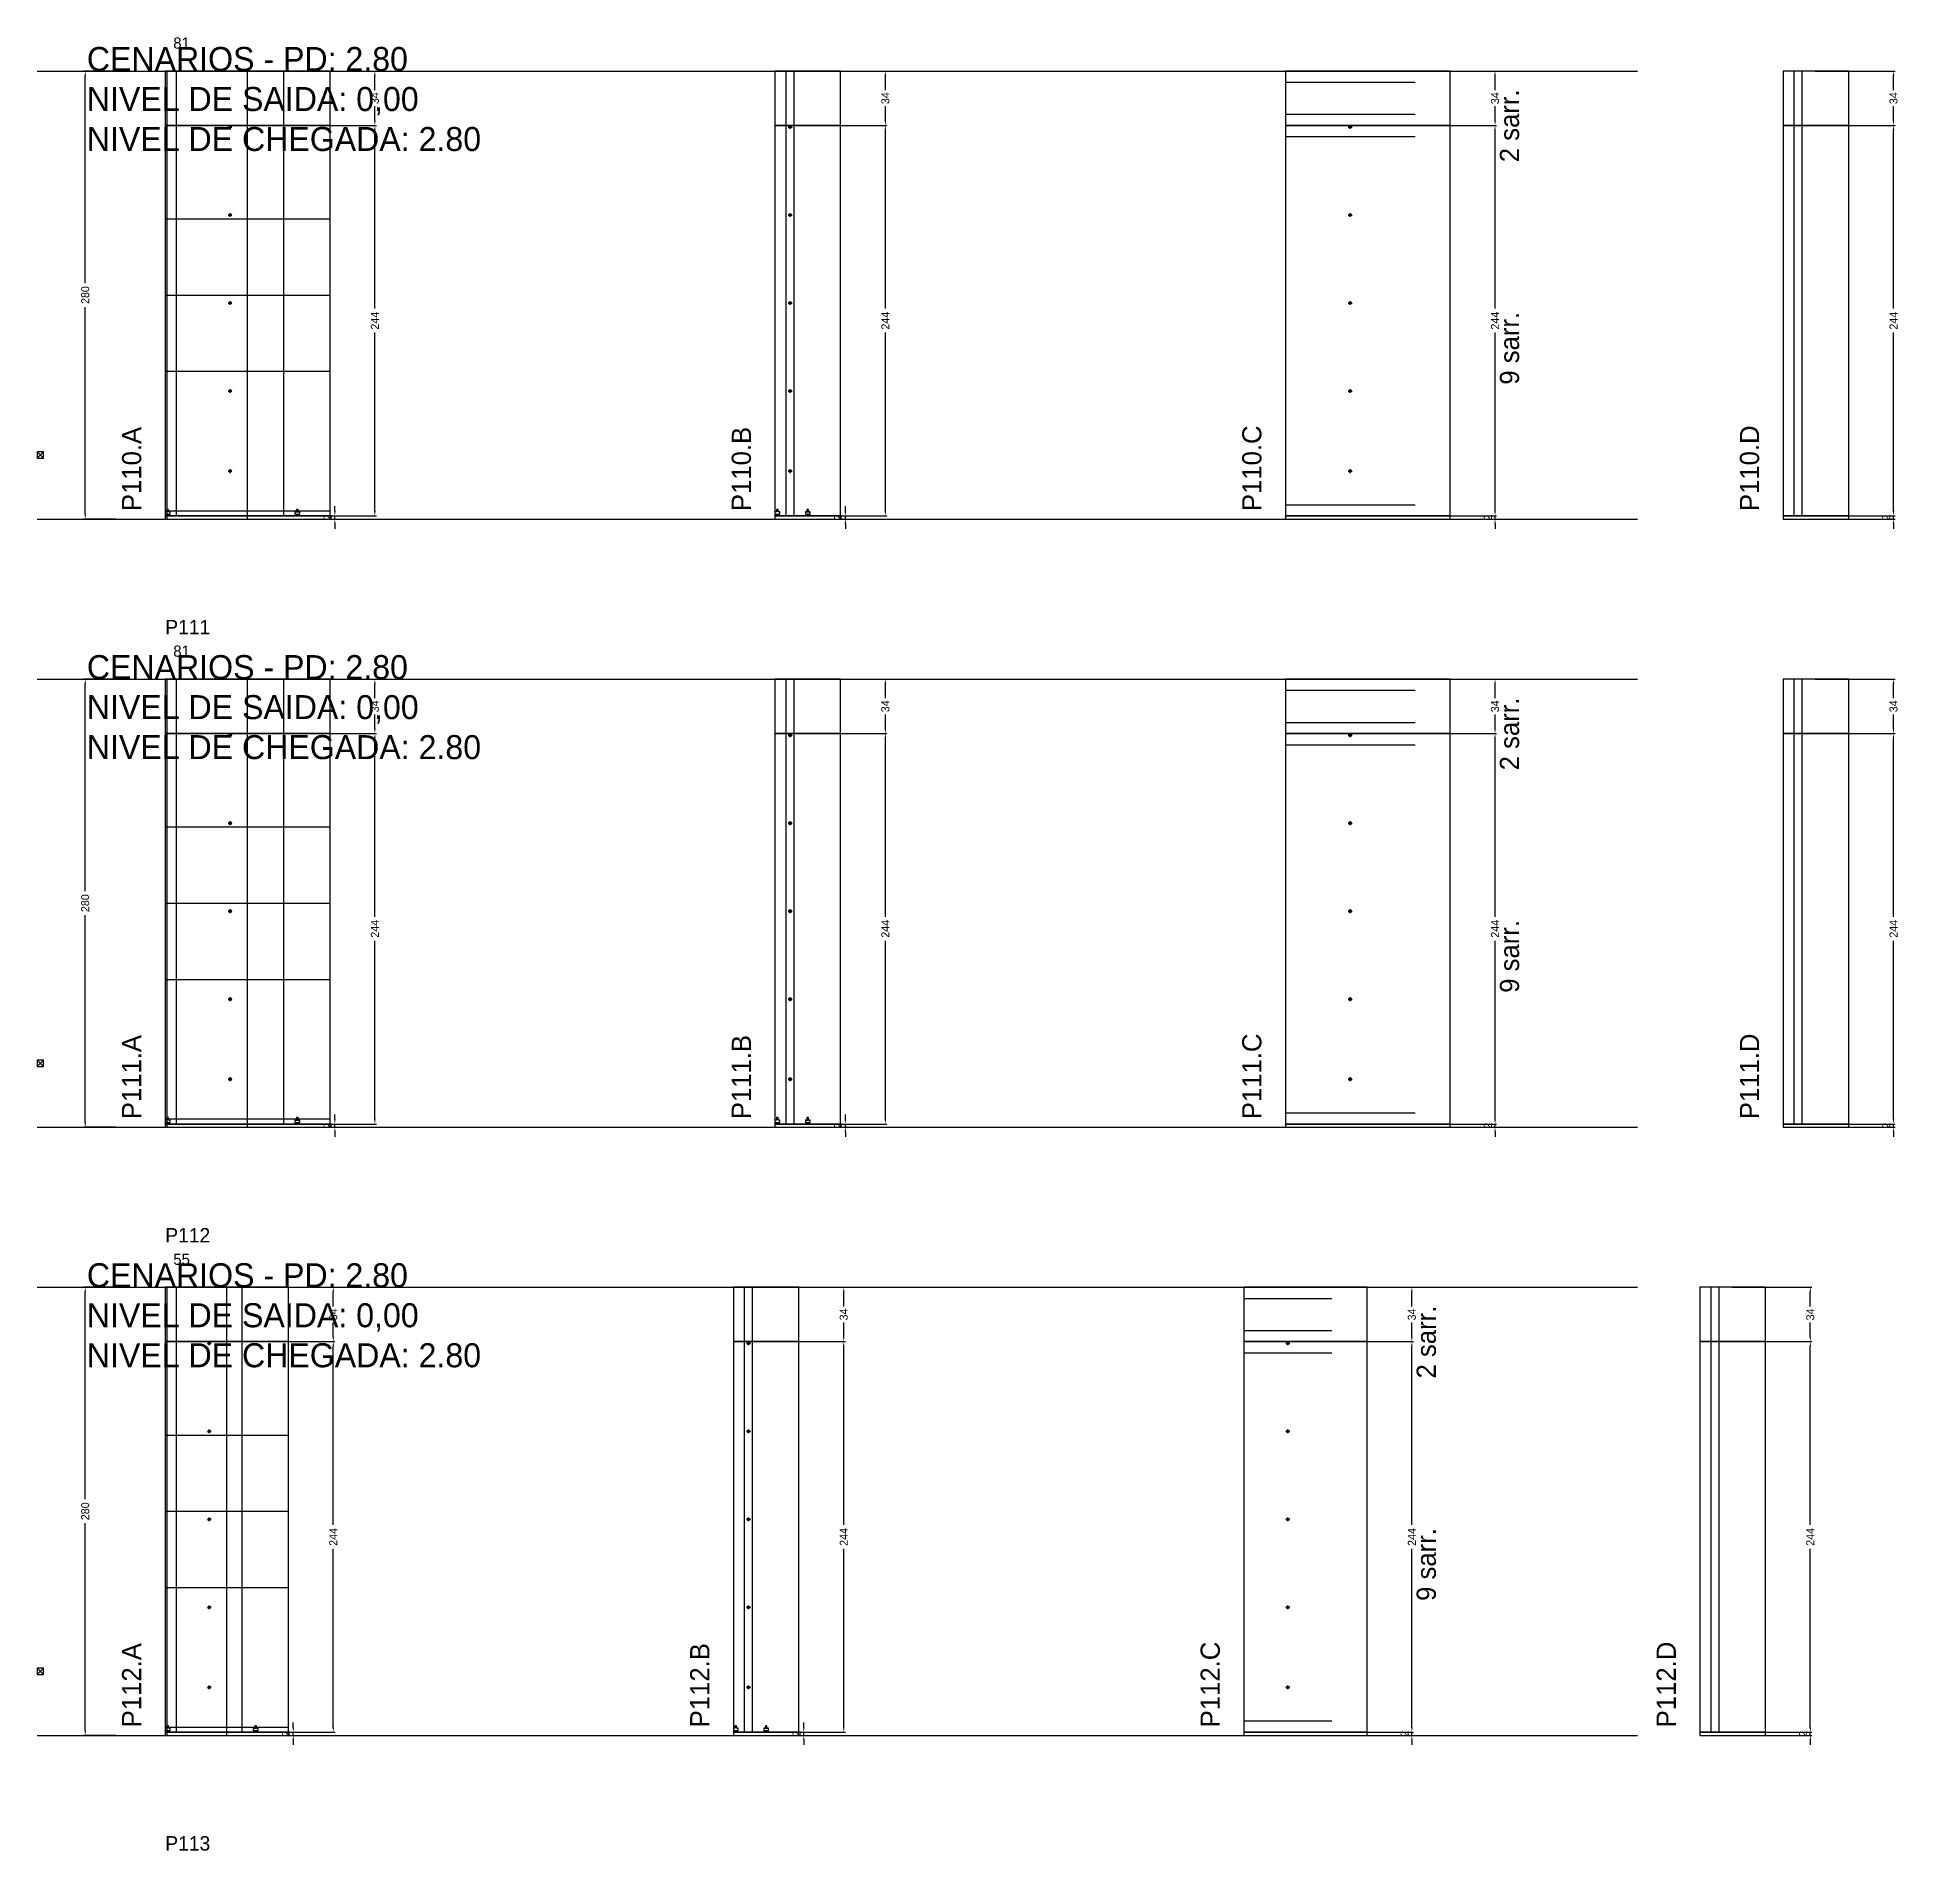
# Model space of a CAD drawing. Header units: centimetres. Extents: x -8500 to 4118, y -39526 to 295.
# Drawn here: x -7000 to -5837, y -28192 to -27059 of the extents above; entities that cross this region are included whole.
import ezdxf

# ---------------------------------------------------------------- set-up
doc = ezdxf.new("R2010")
doc.units = ezdxf.units.CM
doc.linetypes.add('DASHED', pattern=[2, -2])
for name, color, linetype in [('CHAPA', 140, 'Continuous'), ('COTA', 241, 'Continuous'), ('COTAS FURACAO', 16, 'Continuous'), ('Madeira', 30, 'Continuous'), ('MEIO_PONT', 160, 'Continuous'), ('NOMENCLATURA', 7, 'Continuous'), ('Nível', 160, 'Continuous'), ('Painéis', 200, 'Continuous'), ('Perfil Metálico', 150, 'Continuous'), ('SARR_2.2x7', 40, 'Continuous'), ('SARRAFO DE PRESSAO', 200, 'Continuous'), ('texto', 7, 'Continuous'), ('TEXTO_GERAL', 7, 'Continuous')]:
    doc.layers.add(name, color=color, linetype=linetype)
doc.dimstyles.new('PAINEL-NOVA', dxfattribs={"dimtxt": 5, "dimasz": 3, "dimexe": 1, "dimexo": 1, "dimgap": 1, "dimtad": 1, "dimcen": 2.5, "dimazin": 3, "dimtfac": 1, "dimtmove": 0, "dimatfit": 3})

# ---------------------------------------------------------------- blocks, each defined once
blk = doc.blocks.new('_CLOSEDFILLED')
at = {"color": 0, "linetype": 'BYBLOCK'}
blk.add_solid([(-1, 0.16), (0, 0), (-1, -0.16)], dxfattribs=at)
blk = doc.blocks.new('*D1847')
for p, q in [((-6951, -27080), (-6971, -27080)), ((-6970, -27212.5), (-6970, -27083)), ((-6970, -27357), (-6970, -27227.5)), ((-6951, -27360), (-6971, -27360))]:
    blk.add_line(p, q)
at = {"layer": 'Defpoints'}
for p in [(-6950, -27080), (-6970, -27360), (-6950, -27360)]:
    blk.add_point(p, dxfattribs=at)
at = {"layer": 'COTA', "xscale": 3, "yscale": 3}
for p, rotation in [((-6970, -27080), 90), ((-6970, -27360), 270)]:
    blk.add_blockref('_CLOSEDFILLED', p, dxfattribs=dict(at, rotation=rotation))
at = {"layer": 'COTA', "insert": (-6970, -27220), "char_height": 5, "attachment_point": 5, "rotation": 90}
blk.add_mtext('280', dxfattribs=at)
blk = doc.blocks.new('MULDURA')
at = {"layer": 'Paineis'}
for p, q in [((0, 0), (4, 4)), ((4, 0), (0, 4))]:
    blk.add_line(p, q, dxfattribs=at)
blk.add_lwpolyline([(0, 0), (4, 0), (4, 4), (0, 4)], close=True, dxfattribs=at)
blk = doc.blocks.new('*D1849')
for p, q in [((-6838, -27114), (-6788, -27114)), ((-6789, -27228.5), (-6789, -27117)), ((-6789, -27355), (-6789, -27243.5)), ((-6838, -27358), (-6788, -27358))]:
    blk.add_line(p, q)
at = {"layer": 'Defpoints'}
for p in [(-6839, -27114), (-6839, -27358), (-6789, -27358)]:
    blk.add_point(p, dxfattribs=at)
at = {"layer": 'COTA', "xscale": 3, "yscale": 3}
for p, rotation in [((-6789, -27114), 90), ((-6789, -27358), 270)]:
    blk.add_blockref('_CLOSEDFILLED', p, dxfattribs=dict(at, rotation=rotation))
at = {"layer": 'COTA', "insert": (-6789, -27236), "char_height": 5, "attachment_point": 5, "rotation": 90}
blk.add_mtext('244', dxfattribs=at)
blk = doc.blocks.new('*D1850')
for p, q in [((-6838, -27080), (-6788, -27080)), ((-6789, -27092), (-6789, -27083)), ((-6789, -27111), (-6789, -27102)), ((-6838, -27114), (-6788, -27114))]:
    blk.add_line(p, q)
at = {"layer": 'Defpoints'}
for p in [(-6839, -27080), (-6839, -27114), (-6789, -27114)]:
    blk.add_point(p, dxfattribs=at)
at = {"layer": 'COTA', "xscale": 3, "yscale": 3}
for p, rotation in [((-6789, -27080), 90), ((-6789, -27114), 270)]:
    blk.add_blockref('_CLOSEDFILLED', p, dxfattribs=dict(at, rotation=rotation))
at = {"layer": 'COTA', "insert": (-6789, -27097), "char_height": 5, "attachment_point": 5, "rotation": 90}
blk.add_mtext('34', dxfattribs=at)
blk = doc.blocks.new('SLIPTEE')
at = {"layer": 'Paineis'}
blk.add_lwpolyline([(0, 0), (3, 0), (3, 1.5), (2, 1.5), (2, 3), (1, 3), (1, 1.5), (0, 1.5)], close=True, dxfattribs=at)
blk = doc.blocks.new('SLIPTDD')
at = {"layer": 'Paineis'}
blk.add_line((0, 1.5), (3, 1.5), dxfattribs=at)
blk.add_lwpolyline([(0, 0), (3, 0), (3, 1.5), (2, 1.5), (2, 3), (1, 3), (1, 1.5), (0, 1.5)], close=True, dxfattribs=at)
blk = doc.blocks.new('furacao')
at = {"layer": 'COTAS FURACAO'}
for p, q in [((-1.2, 0), (1.2, 0)), ((0, -1.2), (0, 1.2))]:
    blk.add_line(p, q, dxfattribs=at)
blk.add_circle((0, 0), 0.8, dxfattribs=at)
blk = doc.blocks.new('*D1852')
for p, q in [((-6519, -27114), (-6469, -27114)), ((-6470, -27228.5), (-6470, -27117)), ((-6470, -27355), (-6470, -27243.5)), ((-6519, -27358), (-6469, -27358))]:
    blk.add_line(p, q)
at = {"layer": 'Defpoints'}
for p in [(-6520, -27114), (-6520, -27358), (-6470, -27358)]:
    blk.add_point(p, dxfattribs=at)
at = {"layer": 'COTA', "xscale": 3, "yscale": 3}
for p, rotation in [((-6470, -27114), 90), ((-6470, -27358), 270)]:
    blk.add_blockref('_CLOSEDFILLED', p, dxfattribs=dict(at, rotation=rotation))
at = {"layer": 'COTA', "insert": (-6470, -27236), "char_height": 5, "attachment_point": 5, "rotation": 90}
blk.add_mtext('244', dxfattribs=at)
blk = doc.blocks.new('*D1853')
for p, q in [((-6519, -27080), (-6469, -27080)), ((-6470, -27092), (-6470, -27083)), ((-6470, -27111), (-6470, -27102)), ((-6519, -27114), (-6469, -27114))]:
    blk.add_line(p, q)
at = {"layer": 'Defpoints'}
for p in [(-6520, -27080), (-6520, -27114), (-6470, -27114)]:
    blk.add_point(p, dxfattribs=at)
at = {"layer": 'COTA', "xscale": 3, "yscale": 3}
for p, rotation in [((-6470, -27080), 90), ((-6470, -27114), 270)]:
    blk.add_blockref('_CLOSEDFILLED', p, dxfattribs=dict(at, rotation=rotation))
at = {"layer": 'COTA', "insert": (-6470, -27097), "char_height": 5, "attachment_point": 5, "rotation": 90}
blk.add_mtext('34', dxfattribs=at)
blk = doc.blocks.new('*D1855')
for p, q in [((-6138, -27114), (-6088, -27114)), ((-6089, -27228.5), (-6089, -27117)), ((-6089, -27355), (-6089, -27243.5)), ((-6138, -27358), (-6088, -27358))]:
    blk.add_line(p, q)
at = {"layer": 'Defpoints'}
for p in [(-6139, -27114), (-6139, -27358), (-6089, -27358)]:
    blk.add_point(p, dxfattribs=at)
at = {"layer": 'COTA', "xscale": 3, "yscale": 3}
for p, rotation in [((-6089, -27114), 90), ((-6089, -27358), 270)]:
    blk.add_blockref('_CLOSEDFILLED', p, dxfattribs=dict(at, rotation=rotation))
at = {"layer": 'COTA', "insert": (-6089, -27236), "char_height": 5, "attachment_point": 5, "rotation": 90}
blk.add_mtext('244', dxfattribs=at)
blk = doc.blocks.new('*D1856')
for p, q in [((-6138, -27080), (-6088, -27080)), ((-6089, -27092), (-6089, -27083)), ((-6089, -27111), (-6089, -27102)), ((-6138, -27114), (-6088, -27114))]:
    blk.add_line(p, q)
at = {"layer": 'Defpoints'}
for p in [(-6139, -27080), (-6139, -27114), (-6089, -27114)]:
    blk.add_point(p, dxfattribs=at)
at = {"layer": 'COTA', "xscale": 3, "yscale": 3}
for p, rotation in [((-6089, -27080), 90), ((-6089, -27114), 270)]:
    blk.add_blockref('_CLOSEDFILLED', p, dxfattribs=dict(at, rotation=rotation))
at = {"layer": 'COTA', "insert": (-6089, -27097), "char_height": 5, "attachment_point": 5, "rotation": 90}
blk.add_mtext('34', dxfattribs=at)
blk = doc.blocks.new('*D1858')
for p, q in [((-5889, -27114), (-5839, -27114)), ((-5840, -27228.5), (-5840, -27117)), ((-5840, -27355), (-5840, -27243.5)), ((-5889, -27358), (-5839, -27358))]:
    blk.add_line(p, q)
at = {"layer": 'Defpoints'}
for p in [(-5890, -27114), (-5890, -27358), (-5840, -27358)]:
    blk.add_point(p, dxfattribs=at)
at = {"layer": 'COTA', "xscale": 3, "yscale": 3}
for p, rotation in [((-5840, -27114), 90), ((-5840, -27358), 270)]:
    blk.add_blockref('_CLOSEDFILLED', p, dxfattribs=dict(at, rotation=rotation))
at = {"layer": 'COTA', "insert": (-5840, -27236), "char_height": 5, "attachment_point": 5, "rotation": 90}
blk.add_mtext('244', dxfattribs=at)
blk = doc.blocks.new('*D1859')
for p, q in [((-5889, -27080), (-5839, -27080)), ((-5840, -27092), (-5840, -27083)), ((-5840, -27111), (-5840, -27102)), ((-5889, -27114), (-5839, -27114))]:
    blk.add_line(p, q)
at = {"layer": 'Defpoints'}
for p in [(-5890, -27080), (-5890, -27114), (-5840, -27114)]:
    blk.add_point(p, dxfattribs=at)
at = {"layer": 'COTA', "xscale": 3, "yscale": 3}
for p, rotation in [((-5840, -27080), 90), ((-5840, -27114), 270)]:
    blk.add_blockref('_CLOSEDFILLED', p, dxfattribs=dict(at, rotation=rotation))
at = {"layer": 'COTA', "insert": (-5840, -27097), "char_height": 5, "attachment_point": 5, "rotation": 90}
blk.add_mtext('34', dxfattribs=at)
blk = doc.blocks.new('*D1873')
for p, q in [((-6951, -27460), (-6971, -27460)), ((-6970, -27592.5), (-6970, -27463)), ((-6970, -27737), (-6970, -27607.5)), ((-6951, -27740), (-6971, -27740))]:
    blk.add_line(p, q)
at = {"layer": 'Defpoints'}
for p in [(-6950, -27460), (-6970, -27740), (-6950, -27740)]:
    blk.add_point(p, dxfattribs=at)
at = {"layer": 'COTA', "xscale": 3, "yscale": 3}
for p, rotation in [((-6970, -27460), 90), ((-6970, -27740), 270)]:
    blk.add_blockref('_CLOSEDFILLED', p, dxfattribs=dict(at, rotation=rotation))
at = {"layer": 'COTA', "insert": (-6970, -27600), "char_height": 5, "attachment_point": 5, "rotation": 90}
blk.add_mtext('280', dxfattribs=at)
blk = doc.blocks.new('*D1875')
for p, q in [((-6838, -27494), (-6788, -27494)), ((-6789, -27608.5), (-6789, -27497)), ((-6789, -27735), (-6789, -27623.5)), ((-6838, -27738), (-6788, -27738))]:
    blk.add_line(p, q)
at = {"layer": 'Defpoints'}
for p in [(-6839, -27494), (-6839, -27738), (-6789, -27738)]:
    blk.add_point(p, dxfattribs=at)
at = {"layer": 'COTA', "xscale": 3, "yscale": 3}
for p, rotation in [((-6789, -27494), 90), ((-6789, -27738), 270)]:
    blk.add_blockref('_CLOSEDFILLED', p, dxfattribs=dict(at, rotation=rotation))
at = {"layer": 'COTA', "insert": (-6789, -27616), "char_height": 5, "attachment_point": 5, "rotation": 90}
blk.add_mtext('244', dxfattribs=at)
blk = doc.blocks.new('*D1876')
for p, q in [((-6838, -27460), (-6788, -27460)), ((-6789, -27472), (-6789, -27463)), ((-6789, -27491), (-6789, -27482)), ((-6838, -27494), (-6788, -27494))]:
    blk.add_line(p, q)
at = {"layer": 'Defpoints'}
for p in [(-6839, -27460), (-6839, -27494), (-6789, -27494)]:
    blk.add_point(p, dxfattribs=at)
at = {"layer": 'COTA', "xscale": 3, "yscale": 3}
for p, rotation in [((-6789, -27460), 90), ((-6789, -27494), 270)]:
    blk.add_blockref('_CLOSEDFILLED', p, dxfattribs=dict(at, rotation=rotation))
at = {"layer": 'COTA', "insert": (-6789, -27477), "char_height": 5, "attachment_point": 5, "rotation": 90}
blk.add_mtext('34', dxfattribs=at)
blk = doc.blocks.new('*D1878')
for p, q in [((-6519, -27494), (-6469, -27494)), ((-6470, -27608.5), (-6470, -27497)), ((-6470, -27735), (-6470, -27623.5)), ((-6519, -27738), (-6469, -27738))]:
    blk.add_line(p, q)
at = {"layer": 'Defpoints'}
for p in [(-6520, -27494), (-6520, -27738), (-6470, -27738)]:
    blk.add_point(p, dxfattribs=at)
at = {"layer": 'COTA', "xscale": 3, "yscale": 3}
for p, rotation in [((-6470, -27494), 90), ((-6470, -27738), 270)]:
    blk.add_blockref('_CLOSEDFILLED', p, dxfattribs=dict(at, rotation=rotation))
at = {"layer": 'COTA', "insert": (-6470, -27616), "char_height": 5, "attachment_point": 5, "rotation": 90}
blk.add_mtext('244', dxfattribs=at)
blk = doc.blocks.new('*D1879')
for p, q in [((-6519, -27460), (-6469, -27460)), ((-6470, -27472), (-6470, -27463)), ((-6470, -27491), (-6470, -27482)), ((-6519, -27494), (-6469, -27494))]:
    blk.add_line(p, q)
at = {"layer": 'Defpoints'}
for p in [(-6520, -27460), (-6520, -27494), (-6470, -27494)]:
    blk.add_point(p, dxfattribs=at)
at = {"layer": 'COTA', "xscale": 3, "yscale": 3}
for p, rotation in [((-6470, -27460), 90), ((-6470, -27494), 270)]:
    blk.add_blockref('_CLOSEDFILLED', p, dxfattribs=dict(at, rotation=rotation))
at = {"layer": 'COTA', "insert": (-6470, -27477), "char_height": 5, "attachment_point": 5, "rotation": 90}
blk.add_mtext('34', dxfattribs=at)
blk = doc.blocks.new('*D1881')
for p, q in [((-6138, -27494), (-6088, -27494)), ((-6089, -27608.5), (-6089, -27497)), ((-6089, -27735), (-6089, -27623.5)), ((-6138, -27738), (-6088, -27738))]:
    blk.add_line(p, q)
at = {"layer": 'Defpoints'}
for p in [(-6139, -27494), (-6139, -27738), (-6089, -27738)]:
    blk.add_point(p, dxfattribs=at)
at = {"layer": 'COTA', "xscale": 3, "yscale": 3}
for p, rotation in [((-6089, -27494), 90), ((-6089, -27738), 270)]:
    blk.add_blockref('_CLOSEDFILLED', p, dxfattribs=dict(at, rotation=rotation))
at = {"layer": 'COTA', "insert": (-6089, -27616), "char_height": 5, "attachment_point": 5, "rotation": 90}
blk.add_mtext('244', dxfattribs=at)
blk = doc.blocks.new('*D1882')
for p, q in [((-6138, -27460), (-6088, -27460)), ((-6089, -27472), (-6089, -27463)), ((-6089, -27491), (-6089, -27482)), ((-6138, -27494), (-6088, -27494))]:
    blk.add_line(p, q)
at = {"layer": 'Defpoints'}
for p in [(-6139, -27460), (-6139, -27494), (-6089, -27494)]:
    blk.add_point(p, dxfattribs=at)
at = {"layer": 'COTA', "xscale": 3, "yscale": 3}
for p, rotation in [((-6089, -27460), 90), ((-6089, -27494), 270)]:
    blk.add_blockref('_CLOSEDFILLED', p, dxfattribs=dict(at, rotation=rotation))
at = {"layer": 'COTA', "insert": (-6089, -27477), "char_height": 5, "attachment_point": 5, "rotation": 90}
blk.add_mtext('34', dxfattribs=at)
blk = doc.blocks.new('*D1884')
for p, q in [((-5889, -27494), (-5839, -27494)), ((-5840, -27608.5), (-5840, -27497)), ((-5840, -27735), (-5840, -27623.5)), ((-5889, -27738), (-5839, -27738))]:
    blk.add_line(p, q)
at = {"layer": 'Defpoints'}
for p in [(-5890, -27494), (-5890, -27738), (-5840, -27738)]:
    blk.add_point(p, dxfattribs=at)
at = {"layer": 'COTA', "xscale": 3, "yscale": 3}
for p, rotation in [((-5840, -27494), 90), ((-5840, -27738), 270)]:
    blk.add_blockref('_CLOSEDFILLED', p, dxfattribs=dict(at, rotation=rotation))
at = {"layer": 'COTA', "insert": (-5840, -27616), "char_height": 5, "attachment_point": 5, "rotation": 90}
blk.add_mtext('244', dxfattribs=at)
blk = doc.blocks.new('*D1885')
for p, q in [((-5889, -27460), (-5839, -27460)), ((-5840, -27472), (-5840, -27463)), ((-5840, -27491), (-5840, -27482)), ((-5889, -27494), (-5839, -27494))]:
    blk.add_line(p, q)
at = {"layer": 'Defpoints'}
for p in [(-5890, -27460), (-5890, -27494), (-5840, -27494)]:
    blk.add_point(p, dxfattribs=at)
at = {"layer": 'COTA', "xscale": 3, "yscale": 3}
for p, rotation in [((-5840, -27460), 90), ((-5840, -27494), 270)]:
    blk.add_blockref('_CLOSEDFILLED', p, dxfattribs=dict(at, rotation=rotation))
at = {"layer": 'COTA', "insert": (-5840, -27477), "char_height": 5, "attachment_point": 5, "rotation": 90}
blk.add_mtext('34', dxfattribs=at)
blk = doc.blocks.new('*D1899')
for p, q in [((-6951, -27840), (-6971, -27840)), ((-6970, -27972.5), (-6970, -27843)), ((-6970, -28117), (-6970, -27987.5)), ((-6951, -28120), (-6971, -28120))]:
    blk.add_line(p, q)
at = {"layer": 'Defpoints'}
for p in [(-6950, -27840), (-6970, -28120), (-6950, -28120)]:
    blk.add_point(p, dxfattribs=at)
at = {"layer": 'COTA', "xscale": 3, "yscale": 3}
for p, rotation in [((-6970, -27840), 90), ((-6970, -28120), 270)]:
    blk.add_blockref('_CLOSEDFILLED', p, dxfattribs=dict(at, rotation=rotation))
at = {"layer": 'COTA', "insert": (-6970, -27980), "char_height": 5, "attachment_point": 5, "rotation": 90}
blk.add_mtext('280', dxfattribs=at)
blk = doc.blocks.new('*D1901')
for p, q in [((-6864, -27874), (-6814, -27874)), ((-6815, -27988.5), (-6815, -27877)), ((-6815, -28115), (-6815, -28003.5)), ((-6864, -28118), (-6814, -28118))]:
    blk.add_line(p, q)
at = {"layer": 'Defpoints'}
for p in [(-6865, -27874), (-6865, -28118), (-6815, -28118)]:
    blk.add_point(p, dxfattribs=at)
at = {"layer": 'COTA', "xscale": 3, "yscale": 3}
for p, rotation in [((-6815, -27874), 90), ((-6815, -28118), 270)]:
    blk.add_blockref('_CLOSEDFILLED', p, dxfattribs=dict(at, rotation=rotation))
at = {"layer": 'COTA', "insert": (-6815, -27996), "char_height": 5, "attachment_point": 5, "rotation": 90}
blk.add_mtext('244', dxfattribs=at)
blk = doc.blocks.new('*D1902')
for p, q in [((-6864, -27840), (-6814, -27840)), ((-6815, -27852), (-6815, -27843)), ((-6815, -27871), (-6815, -27862)), ((-6864, -27874), (-6814, -27874))]:
    blk.add_line(p, q)
at = {"layer": 'Defpoints'}
for p in [(-6865, -27840), (-6865, -27874), (-6815, -27874)]:
    blk.add_point(p, dxfattribs=at)
at = {"layer": 'COTA', "xscale": 3, "yscale": 3}
for p, rotation in [((-6815, -27840), 90), ((-6815, -27874), 270)]:
    blk.add_blockref('_CLOSEDFILLED', p, dxfattribs=dict(at, rotation=rotation))
at = {"layer": 'COTA', "insert": (-6815, -27857), "char_height": 5, "attachment_point": 5, "rotation": 90}
blk.add_mtext('34', dxfattribs=at)
blk = doc.blocks.new('*D1904')
for p, q in [((-6545, -27874), (-6495, -27874)), ((-6496, -27988.5), (-6496, -27877)), ((-6496, -28115), (-6496, -28003.5)), ((-6545, -28118), (-6495, -28118))]:
    blk.add_line(p, q)
at = {"layer": 'Defpoints'}
for p in [(-6546, -27874), (-6546, -28118), (-6496, -28118)]:
    blk.add_point(p, dxfattribs=at)
at = {"layer": 'COTA', "xscale": 3, "yscale": 3}
for p, rotation in [((-6496, -27874), 90), ((-6496, -28118), 270)]:
    blk.add_blockref('_CLOSEDFILLED', p, dxfattribs=dict(at, rotation=rotation))
at = {"layer": 'COTA', "insert": (-6496, -27996), "char_height": 5, "attachment_point": 5, "rotation": 90}
blk.add_mtext('244', dxfattribs=at)
blk = doc.blocks.new('*D1905')
for p, q in [((-6545, -27840), (-6495, -27840)), ((-6496, -27852), (-6496, -27843)), ((-6496, -27871), (-6496, -27862)), ((-6545, -27874), (-6495, -27874))]:
    blk.add_line(p, q)
at = {"layer": 'Defpoints'}
for p in [(-6546, -27840), (-6546, -27874), (-6496, -27874)]:
    blk.add_point(p, dxfattribs=at)
at = {"layer": 'COTA', "xscale": 3, "yscale": 3}
for p, rotation in [((-6496, -27840), 90), ((-6496, -27874), 270)]:
    blk.add_blockref('_CLOSEDFILLED', p, dxfattribs=dict(at, rotation=rotation))
at = {"layer": 'COTA', "insert": (-6496, -27857), "char_height": 5, "attachment_point": 5, "rotation": 90}
blk.add_mtext('34', dxfattribs=at)
blk = doc.blocks.new('*D1907')
for p, q in [((-6190, -27874), (-6140, -27874)), ((-6141, -27988.5), (-6141, -27877)), ((-6141, -28115), (-6141, -28003.5)), ((-6190, -28118), (-6140, -28118))]:
    blk.add_line(p, q)
at = {"layer": 'Defpoints'}
for p in [(-6191, -27874), (-6191, -28118), (-6141, -28118)]:
    blk.add_point(p, dxfattribs=at)
at = {"layer": 'COTA', "xscale": 3, "yscale": 3}
for p, rotation in [((-6141, -27874), 90), ((-6141, -28118), 270)]:
    blk.add_blockref('_CLOSEDFILLED', p, dxfattribs=dict(at, rotation=rotation))
at = {"layer": 'COTA', "insert": (-6141, -27996), "char_height": 5, "attachment_point": 5, "rotation": 90}
blk.add_mtext('244', dxfattribs=at)
blk = doc.blocks.new('*D1908')
for p, q in [((-6190, -27840), (-6140, -27840)), ((-6141, -27852), (-6141, -27843)), ((-6141, -27871), (-6141, -27862)), ((-6190, -27874), (-6140, -27874))]:
    blk.add_line(p, q)
at = {"layer": 'Defpoints'}
for p in [(-6191, -27840), (-6191, -27874), (-6141, -27874)]:
    blk.add_point(p, dxfattribs=at)
at = {"layer": 'COTA', "xscale": 3, "yscale": 3}
for p, rotation in [((-6141, -27840), 90), ((-6141, -27874), 270)]:
    blk.add_blockref('_CLOSEDFILLED', p, dxfattribs=dict(at, rotation=rotation))
at = {"layer": 'COTA', "insert": (-6141, -27857), "char_height": 5, "attachment_point": 5, "rotation": 90}
blk.add_mtext('34', dxfattribs=at)
blk = doc.blocks.new('*D1910')
for p, q in [((-5941, -27874), (-5891, -27874)), ((-5892, -27988.5), (-5892, -27877)), ((-5892, -28115), (-5892, -28003.5)), ((-5941, -28118), (-5891, -28118))]:
    blk.add_line(p, q)
at = {"layer": 'Defpoints'}
for p in [(-5942, -27874), (-5942, -28118), (-5892, -28118)]:
    blk.add_point(p, dxfattribs=at)
at = {"layer": 'COTA', "xscale": 3, "yscale": 3}
for p, rotation in [((-5892, -27874), 90), ((-5892, -28118), 270)]:
    blk.add_blockref('_CLOSEDFILLED', p, dxfattribs=dict(at, rotation=rotation))
at = {"layer": 'COTA', "insert": (-5892, -27996), "char_height": 5, "attachment_point": 5, "rotation": 90}
blk.add_mtext('244', dxfattribs=at)
blk = doc.blocks.new('*D1911')
for p, q in [((-5941, -27840), (-5891, -27840)), ((-5892, -27852), (-5892, -27843)), ((-5892, -27871), (-5892, -27862)), ((-5941, -27874), (-5891, -27874))]:
    blk.add_line(p, q)
at = {"layer": 'Defpoints'}
for p in [(-5942, -27840), (-5942, -27874), (-5892, -27874)]:
    blk.add_point(p, dxfattribs=at)
at = {"layer": 'COTA', "xscale": 3, "yscale": 3}
for p, rotation in [((-5892, -27840), 90), ((-5892, -27874), 270)]:
    blk.add_blockref('_CLOSEDFILLED', p, dxfattribs=dict(at, rotation=rotation))
at = {"layer": 'COTA', "insert": (-5892, -27857), "char_height": 5, "attachment_point": 5, "rotation": 90}
blk.add_mtext('34', dxfattribs=at)

msp = doc.modelspace()

# ---------------------------------------------------------------- linework, layer by layer
at = {"layer": 'CHAPA'}
for points in [[(-6920, -27360), (-6918.8, -27360), (-6918.8, -27080), (-6920, -27080)], [(-6920, -27740), (-6918.8, -27740), (-6918.8, -27460), (-6920, -27460)], [(-6920, -28120), (-6918.8, -28120), (-6918.8, -27840), (-6920, -27840)]]:
    msp.add_lwpolyline(points, close=True, dxfattribs=at)
at = {"layer": 'Madeira'}
for points in [[(-6920, -27172.4), (-6817, -27172.4)], [(-6920, -27267.6), (-6817, -27267.6)], [(-6920, -27552.4), (-6817, -27552.4)], [(-6920, -27647.6), (-6817, -27647.6)], [(-6920, -27932.4), (-6843, -27932.4)], [(-6920, -28027.6), (-6843, -28027.6)]]:
    msp.add_lwpolyline(points, dxfattribs=at)
at = {"layer": 'MEIO_PONT'}
for points in [[(-6920, -27220), (-6817, -27220)], [(-6920, -27600), (-6817, -27600)], [(-6920, -27980), (-6843, -27980)]]:
    msp.add_lwpolyline(points, dxfattribs=at)
at = {"layer": 'Nível', "linetype": 'DASHED'}
for points in [[(-7000, -27080), (-6000, -27080)], [(-7000, -27360), (-6000, -27360)], [(-7000, -27460), (-6000, -27460)], [(-7000, -27740), (-6000, -27740)], [(-7000, -27840), (-6000, -27840)], [(-7000, -28120), (-6000, -28120)]]:
    msp.add_lwpolyline(points, dxfattribs=at)
at = {"layer": 'Painéis'}
for points in [[(-6920, -27114), (-6817, -27114), (-6817, -27080), (-6920, -27080)], [(-6920, -27360), (-6817, -27360), (-6817, -27080), (-6920, -27080)], [(-6539, -27114), (-6498, -27114), (-6498, -27080), (-6539, -27080)], [(-6220, -27114), (-6117, -27114), (-6117, -27080), (-6220, -27080)], [(-5909, -27114), (-5868, -27114), (-5868, -27080), (-5909, -27080)], [(-6920, -27358), (-6817, -27358), (-6817, -27114), (-6920, -27114)], [(-6539, -27358), (-6498, -27358), (-6498, -27114), (-6539, -27114)], [(-6220, -27358), (-6117, -27358), (-6117, -27114), (-6220, -27114)], [(-5909, -27358), (-5868, -27358), (-5868, -27114), (-5909, -27114)], [(-6920, -27360), (-6817, -27360), (-6817, -27358), (-6920, -27358)], [(-6539, -27360), (-6498, -27360), (-6498, -27358), (-6539, -27358)], [(-6220, -27360), (-6117, -27360), (-6117, -27358), (-6220, -27358)], [(-5909, -27360), (-5868, -27360), (-5868, -27358), (-5909, -27358)], [(-6920, -27494), (-6817, -27494), (-6817, -27460), (-6920, -27460)], [(-6920, -27740), (-6817, -27740), (-6817, -27460), (-6920, -27460)], [(-6539, -27494), (-6498, -27494), (-6498, -27460), (-6539, -27460)], [(-6220, -27494), (-6117, -27494), (-6117, -27460), (-6220, -27460)], [(-5909, -27494), (-5868, -27494), (-5868, -27460), (-5909, -27460)], [(-6920, -27738), (-6817, -27738), (-6817, -27494), (-6920, -27494)], [(-6539, -27738), (-6498, -27738), (-6498, -27494), (-6539, -27494)], [(-6220, -27738), (-6117, -27738), (-6117, -27494), (-6220, -27494)], [(-5909, -27738), (-5868, -27738), (-5868, -27494), (-5909, -27494)], [(-6920, -27740), (-6817, -27740), (-6817, -27738), (-6920, -27738)], [(-6539, -27740), (-6498, -27740), (-6498, -27738), (-6539, -27738)], [(-6220, -27740), (-6117, -27740), (-6117, -27738), (-6220, -27738)], [(-5909, -27740), (-5868, -27740), (-5868, -27738), (-5909, -27738)], [(-6920, -27874), (-6843, -27874), (-6843, -27840), (-6920, -27840)], [(-6920, -28120), (-6843, -28120), (-6843, -27840), (-6920, -27840)], [(-6565, -27874), (-6524, -27874), (-6524, -27840), (-6565, -27840)], [(-6246, -27874), (-6169, -27874), (-6169, -27840), (-6246, -27840)], [(-5961, -27874), (-5920, -27874), (-5920, -27840), (-5961, -27840)], [(-6920, -28118), (-6843, -28118), (-6843, -27874), (-6920, -27874)], [(-6565, -28118), (-6524, -28118), (-6524, -27874), (-6565, -27874)], [(-6246, -28118), (-6169, -28118), (-6169, -27874), (-6246, -27874)], [(-5961, -28118), (-5920, -28118), (-5920, -27874), (-5961, -27874)], [(-6920, -28120), (-6843, -28120), (-6843, -28118), (-6920, -28118)], [(-6565, -28120), (-6524, -28120), (-6524, -28118), (-6565, -28118)], [(-6246, -28120), (-6169, -28120), (-6169, -28118), (-6246, -28118)], [(-5961, -28120), (-5920, -28120), (-5920, -28118), (-5961, -28118)]]:
    msp.add_lwpolyline(points, close=True, dxfattribs=at)
at = {"layer": 'Perfil Metálico'}
for p, q in [((-6868.5, -27360), (-6868.5, -27080)), ((-6868.5, -27740), (-6868.5, -27460)), ((-6881.5, -28120), (-6881.5, -27840))]:
    msp.add_line(p, q, dxfattribs=at)
at = {"layer": 'SARR_2.2x7'}
for points in [[(-6913, -27114), (-6913, -27080)], [(-6846, -27114), (-6846, -27080)], [(-6532, -27114), (-6532, -27080)], [(-6527, -27114), (-6527, -27080)], [(-5902, -27114), (-5902, -27080)], [(-5897, -27114), (-5897, -27080)], [(-6220, -27087), (-6139, -27087)], [(-6220, -27107), (-6139, -27107)], [(-6220, -27121), (-6139, -27121)], [(-6220, -27351), (-6139, -27351)], [(-6913, -27494), (-6913, -27460)], [(-6846, -27494), (-6846, -27460)], [(-6532, -27494), (-6532, -27460)], [(-6527, -27494), (-6527, -27460)], [(-5902, -27494), (-5902, -27460)], [(-5897, -27494), (-5897, -27460)], [(-6220, -27467), (-6139, -27467)], [(-6220, -27487), (-6139, -27487)], [(-6220, -27501), (-6139, -27501)], [(-6220, -27731), (-6139, -27731)], [(-6913, -27874), (-6913, -27840)], [(-6872, -27874), (-6872, -27840)], [(-6558, -27874), (-6558, -27840)], [(-6553, -27874), (-6553, -27840)], [(-6246, -27847), (-6191, -27847)], [(-5954, -27874), (-5954, -27840)], [(-5949, -27874), (-5949, -27840)], [(-6246, -27867), (-6191, -27867)], [(-6246, -27881), (-6191, -27881)], [(-6246, -28111), (-6191, -28111)]]:
    msp.add_lwpolyline(points, dxfattribs=at)
at = {"layer": 'SARR_2.2x7', "linetype": 'DASHED'}
for points in [[(-6913, -27358), (-6913, -27114)], [(-6846, -27358), (-6846, -27114)], [(-6532, -27358), (-6532, -27114)], [(-6527, -27358), (-6527, -27114)], [(-5902, -27358), (-5902, -27114)], [(-5897, -27358), (-5897, -27114)], [(-6913, -27738), (-6913, -27494)], [(-6846, -27738), (-6846, -27494)], [(-6532, -27738), (-6532, -27494)], [(-6527, -27738), (-6527, -27494)], [(-5902, -27738), (-5902, -27494)], [(-5897, -27738), (-5897, -27494)], [(-6913, -28118), (-6913, -27874)], [(-6872, -28118), (-6872, -27874)], [(-6558, -28118), (-6558, -27874)], [(-6553, -28118), (-6553, -27874)], [(-5954, -28118), (-5954, -27874)], [(-5949, -28118), (-5949, -27874)]]:
    msp.add_lwpolyline(points, dxfattribs=at)
at = {"layer": 'SARRAFO DE PRESSAO'}
for points in [[(-6920, -27360), (-6817, -27360), (-6817, -27355), (-6920, -27355)], [(-6920, -27740), (-6817, -27740), (-6817, -27735), (-6920, -27735)], [(-6920, -28120), (-6843, -28120), (-6843, -28115), (-6920, -28115)]]:
    msp.add_lwpolyline(points, close=True, dxfattribs=at)

# ---------------------------------------------------------------- block references
at = {"layer": 'COTA'}
for name, p in [('furacao', (-6879.5, -27115)), ('furacao', (-6529.5, -27115)), ('furacao', (-6179.5, -27115)), ('furacao', (-6879.5, -27170)), ('furacao', (-6529.5, -27170)), ('furacao', (-6179.5, -27170)), ('furacao', (-6879.5, -27225)), ('furacao', (-6529.5, -27225)), ('furacao', (-6179.5, -27225)), ('furacao', (-6879.5, -27280)), ('furacao', (-6529.5, -27280)), ('furacao', (-6179.5, -27280)), ('MULDURA', (-7000, -27322)), ('furacao', (-6879.5, -27330)), ('furacao', (-6529.5, -27330)), ('furacao', (-6179.5, -27330)), ('SLIPTEE', (-6920, -27357)), ('SLIPTDD', (-6839, -27357)), ('SLIPTEE', (-6539, -27357)), ('SLIPTDD', (-6520, -27357)), ('furacao', (-6879.5, -27495)), ('furacao', (-6529.5, -27495)), ('furacao', (-6179.5, -27495)), ('furacao', (-6879.5, -27550)), ('furacao', (-6529.5, -27550)), ('furacao', (-6179.5, -27550)), ('furacao', (-6879.5, -27605)), ('furacao', (-6529.5, -27605)), ('furacao', (-6179.5, -27605)), ('furacao', (-6879.5, -27660)), ('furacao', (-6529.5, -27660)), ('furacao', (-6179.5, -27660)), ('MULDURA', (-7000, -27702)), ('furacao', (-6879.5, -27710)), ('furacao', (-6529.5, -27710)), ('furacao', (-6179.5, -27710)), ('SLIPTEE', (-6920, -27737)), ('SLIPTDD', (-6839, -27737)), ('SLIPTEE', (-6539, -27737)), ('SLIPTDD', (-6520, -27737)), ('furacao', (-6892.5, -27875)), ('furacao', (-6555.5, -27875)), ('furacao', (-6218.5, -27875)), ('furacao', (-6892.5, -27930)), ('furacao', (-6555.5, -27930)), ('furacao', (-6218.5, -27930)), ('furacao', (-6892.5, -27985)), ('furacao', (-6555.5, -27985)), ('furacao', (-6218.5, -27985)), ('furacao', (-6892.5, -28040)), ('furacao', (-6555.5, -28040)), ('furacao', (-6218.5, -28040)), ('MULDURA', (-7000, -28082)), ('furacao', (-6892.5, -28090)), ('furacao', (-6555.5, -28090)), ('furacao', (-6218.5, -28090)), ('SLIPTEE', (-6920, -28117)), ('SLIPTDD', (-6865, -28117)), ('SLIPTEE', (-6565, -28117)), ('SLIPTDD', (-6546, -28117))]:
    msp.add_blockref(name, p, dxfattribs=at)

# ---------------------------------------------------------------- texts
at = {"layer": 'NOMENCLATURA'}
for s, p in [('CENARIOS - PD: 2.80', (-6969, -27080)), ('NIVEL DE SAIDA: 0,00', (-6969, -27105)), ('NIVEL DE CHEGADA: 2.80', (-6969, -27130)), ('CENARIOS - PD: 2.80', (-6969, -27460)), ('NIVEL DE SAIDA: 0,00', (-6969, -27485)), ('NIVEL DE CHEGADA: 2.80', (-6969, -27510)), ('CENARIOS - PD: 2.80', (-6969, -27840)), ('NIVEL DE SAIDA: 0,00', (-6969, -27865)), ('NIVEL DE CHEGADA: 2.80', (-6969, -27890))]:
    msp.add_text(s, height=15, dxfattribs=at).set_placement(p)
for s, p in [('2 sarr.', (-6074, -27137)), ('9 sarr.', (-6074, -27276)), ('P110.C', (-6235, -27355)), ('P110.A', (-6935, -27355)), ('P110.B', (-6554, -27355)), ('P110.D', (-5924, -27355)), ('2 sarr.', (-6074, -27517)), ('9 sarr.', (-6074, -27656)), ('P111.A', (-6935, -27735)), ('P111.B', (-6554, -27735)), ('P111.C', (-6235, -27735)), ('P111.D', (-5924, -27735)), ('2 sarr.', (-6126, -27897)), ('9 sarr.', (-6126, -28036)), ('P112.A', (-6935, -28115)), ('P112.B', (-6580, -28115)), ('P112.C', (-6261, -28115)), ('P112.D', (-5976, -28115))]:
    msp.add_text(s, height=12, rotation=90, dxfattribs=at).set_placement(p)
at = {"layer": 'texto'}
for s, p in [('81', (-6915, -27066)), ('81', (-6915, -27446)), ('55', (-6915, -27826))]:
    msp.add_text(s, height=7, dxfattribs=at).set_placement(p)
at = {"layer": 'TEXTO_GERAL'}
for s, p in [('P111', (-6920, -27432)), ('P112', (-6920, -27812)), ('P113', (-6920, -28192))]:
    msp.add_text(s, height=9, dxfattribs=at).set_placement(p)

# ---------------------------------------------------------------- dimensions: what is measured, and where the dimension line sits
at = {"layer": 'COTA'}
for base, p1, p2, picture, middle in [((-6970, -27360), (-6950, -27360), (-6950, -27080), '*D1847', (-6970, -27220)), ((-6789, -27114), (-6839, -27114), (-6839, -27080), '*D1850', (-6789, -27097)), ((-6470, -27114), (-6520, -27114), (-6520, -27080), '*D1853', (-6470, -27097)), ((-6089, -27114), (-6139, -27114), (-6139, -27080), '*D1856', (-6089, -27097)), ((-5840, -27114), (-5890, -27114), (-5890, -27080), '*D1859', (-5840, -27097)), ((-6789, -27358), (-6839, -27358), (-6839, -27114), '*D1849', (-6789, -27236)), ((-6470, -27358), (-6520, -27358), (-6520, -27114), '*D1852', (-6470, -27236)), ((-6089, -27358), (-6139, -27358), (-6139, -27114), '*D1855', (-6089, -27236)), ((-5840, -27358), (-5890, -27358), (-5890, -27114), '*D1858', (-5840, -27236)), ((-6970, -27740), (-6950, -27740), (-6950, -27460), '*D1873', (-6970, -27600)), ((-6789, -27494), (-6839, -27494), (-6839, -27460), '*D1876', (-6789, -27477)), ((-6470, -27494), (-6520, -27494), (-6520, -27460), '*D1879', (-6470, -27477)), ((-6089, -27494), (-6139, -27494), (-6139, -27460), '*D1882', (-6089, -27477)), ((-5840, -27494), (-5890, -27494), (-5890, -27460), '*D1885', (-5840, -27477)), ((-6789, -27738), (-6839, -27738), (-6839, -27494), '*D1875', (-6789, -27616)), ((-6470, -27738), (-6520, -27738), (-6520, -27494), '*D1878', (-6470, -27616)), ((-6089, -27738), (-6139, -27738), (-6139, -27494), '*D1881', (-6089, -27616)), ((-5840, -27738), (-5890, -27738), (-5890, -27494), '*D1884', (-5840, -27616)), ((-6970, -28120), (-6950, -28120), (-6950, -27840), '*D1899', (-6970, -27980)), ((-6815, -27874), (-6865, -27874), (-6865, -27840), '*D1902', (-6815, -27857)), ((-6496, -27874), (-6546, -27874), (-6546, -27840), '*D1905', (-6496, -27857)), ((-6141, -27874), (-6191, -27874), (-6191, -27840), '*D1908', (-6141, -27857)), ((-5892, -27874), (-5942, -27874), (-5942, -27840), '*D1911', (-5892, -27857)), ((-6815, -28118), (-6865, -28118), (-6865, -27874), '*D1901', (-6815, -27996)), ((-6496, -28118), (-6546, -28118), (-6546, -27874), '*D1904', (-6496, -27996)), ((-6141, -28118), (-6191, -28118), (-6191, -27874), '*D1907', (-6141, -27996)), ((-5892, -28118), (-5942, -28118), (-5942, -27874), '*D1910', (-5892, -27996))]:
    dim = msp.add_linear_dim(base=base, p1=p1, p2=p2, angle=90, dimstyle='PAINEL-NOVA', dxfattribs=at)
    dim.commit()
    dim.dimension.update_dxf_attribs({"geometry": picture, "text_midpoint": middle})
for base, p1, p2 in [((-6814, -27360), (-6839, -27360), (-6839, -27358)), ((-6495, -27360), (-6520, -27360), (-6520, -27358)), ((-6089, -27360), (-6139, -27360), (-6139, -27358)), ((-5840, -27360), (-5890, -27360), (-5890, -27358)), ((-6814, -27740), (-6839, -27740), (-6839, -27738)), ((-6495, -27740), (-6520, -27740), (-6520, -27738)), ((-6089, -27740), (-6139, -27740), (-6139, -27738)), ((-5840, -27740), (-5890, -27740), (-5890, -27738)), ((-6840, -28120), (-6865, -28120), (-6865, -28118)), ((-6521, -28120), (-6546, -28120), (-6546, -28118)), ((-6141, -28120), (-6191, -28120), (-6191, -28118)), ((-5892, -28120), (-5942, -28120), (-5942, -28118))]:
    msp.add_linear_dim(base=base, p1=p1, p2=p2, angle=90, dimstyle='PAINEL-NOVA', dxfattribs=at).render()

doc.saveas('drawing.dxf')
